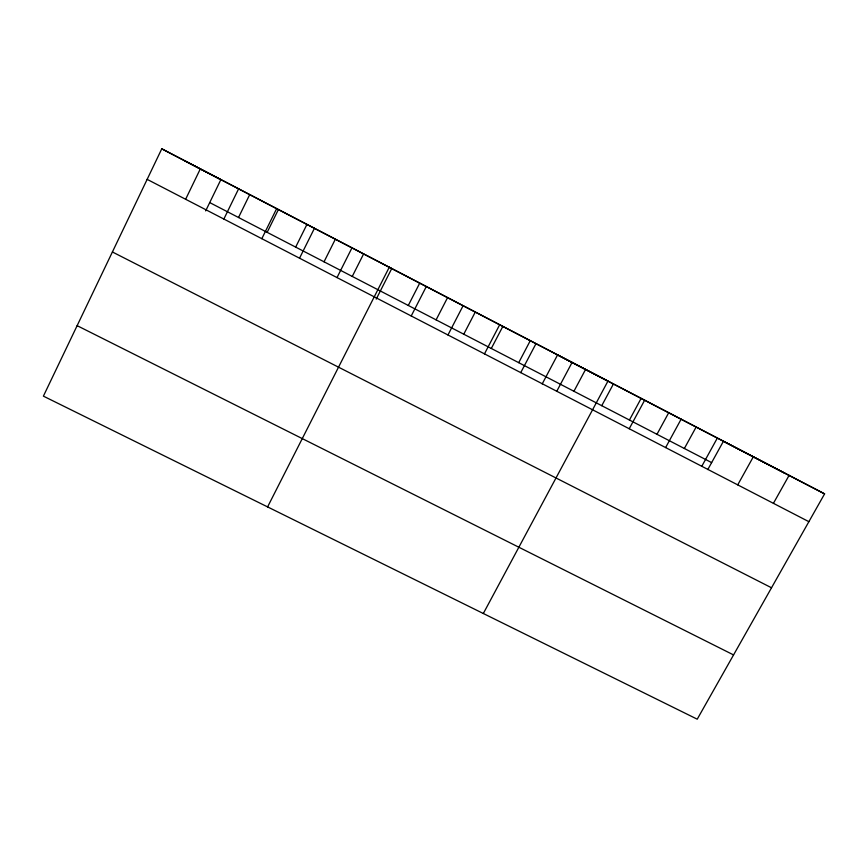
<?xml version="1.0" encoding="UTF-8"?>
<svg xmlns="http://www.w3.org/2000/svg" width="868" height="868" viewBox="0 0 868 868"><rect width="100%" height="100%" fill="white"/><g stroke="black" fill="none" stroke-linecap="round" stroke-linejoin="round"><path stroke-width="1.3" d="M161.773 148.808L43.4 396.144L697.232 719.192L824.6 493.87L161.773 148.808L220.852 179.676L205.673 210.902M185.633 199.271L200.324 168.869M223.857 219.04L238.624 188.812M238.516 217.499L249.68 194.682M261.821 238.689L276.653 208.613M267.16 232.342L278.368 209.622M295.673 247.109L306.914 224.487M299.547 258.197L314.444 228.284M324.035 261.81L335.319 239.264M337.012 277.586L351.985 247.825M352.256 276.436L363.584 253.988M267.594 506.912L389.265 267.236L391.707 268.624L376.213 299.113M408.296 305.46L419.689 283.185M411.226 315.974L426.318 286.527M436.105 319.869L447.53 297.681M447.964 334.983L463.121 305.688M463.772 334.202L475.241 312.111M484.474 353.862L499.686 324.719M491.31 348.469L502.811 326.466M518.717 362.672L530.24 340.744M520.735 372.622L536.012 343.63M542.207 383.916L557.549 354.958L607.958 381.085L483.324 613.502M556.768 391.262L572.099 362.423M573.932 391.284L585.531 369.529M601.752 405.692L613.383 384.025M629.43 420.036L641.094 398.455M629.224 428.738L644.664 400.202M656.967 434.304L668.664 412.81M665.626 447.573L681.13 419.179M684.364 448.496L696.103 427.089M701.789 466.279L717.348 438.036M707.8 469.566L723.402 441.302L824.6 493.87M737.724 484.865L753.337 456.774M773.421 503.331L789.088 475.382M77.133 325.663L733.558 654.928M112.406 251.97L771.522 587.777M209.72 202.58L711.641 462.622M147.148 179.361L808.878 521.679M185.166 161.025L784.867 473.234"/></g></svg>
